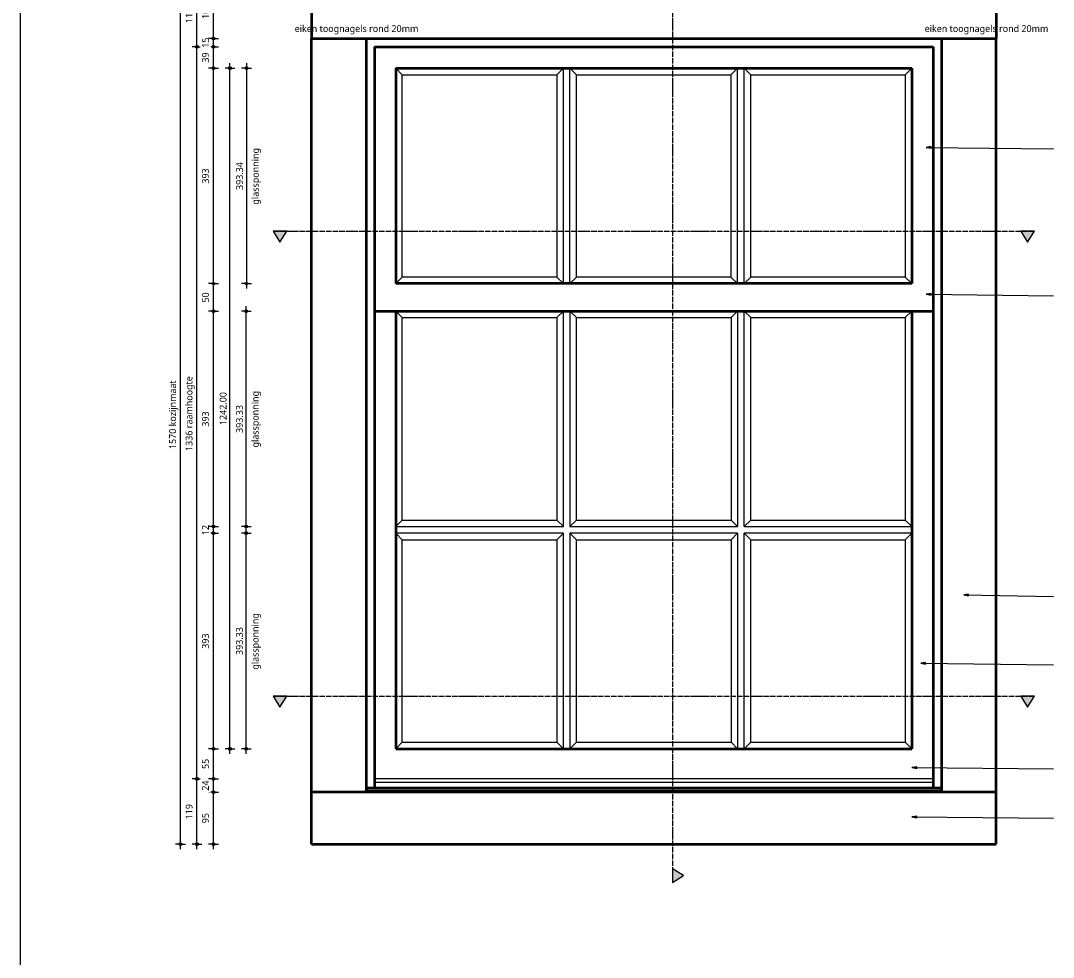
# Model space of a CAD drawing. Header units: millimetres. Extents: x 2125 to 5374, y 989 to 5495.
# Drawn here: x 2125 to 4010, y 2867 to 4576 of the extents above; entities that cross this region are included whole.
import ezdxf

# ---------------------------------------------------------------- set-up
doc = ezdxf.new("R2010")
doc.units = ezdxf.units.MM
doc.linetypes.add('MV_niveau', pattern=[12, 10, -1, 0, -1])
for name, color, linetype, lineweight in [('A-ANNO-DIMS', 211, 'Continuous', 13), ('A-ANNO-DIMS-5', 211, 'Continuous', 13), ('A-DETL', 90, 'Continuous', 13), ('A-DETL-GENF', 92, 'Continuous', 18), ('G-ANNO-TEXT', 231, 'Continuous', 13)]:
    doc.layers.add(name, color=color, linetype=linetype, lineweight=lineweight)
doc.styles.add('Segoe UI_2', font='segoeui.ttf', dxfattribs={"height": 12.5})
doc.dimstyles.new('2_5_mm', dxfattribs={"dimscale": 304.8, "dimtxt": 13.092049, "dimasz": 0.016404, "dimexe": 0.029528, "dimexo": 0.0625, "dimgap": 0.014764, "dimtad": 1, "dimdec": 0, "dimzin": 0, "dimdsep": 46, "dimtxsty": 'Segoe UI_2', "dimblk1": 'DOTBLANK', "dimblk2": 'DOTBLANK', "dimsah": 1, "dimcen": 0.09, "dimdle": 0.029528, "dimazin": 0, "dimtfac": 1, "dimtdec": 4, "dimtix": 1, "dimtmove": 0, "dimatfit": 3, "dimfxl": 0.029528, "dimfxlon": 1, "dimtvp": 1, "dimtfill": 1, "dimtolj": 1, "dimtzin": 0, "dimarcsym": 2})
doc.dimstyles.new('2_5_mm_2_getallen', dxfattribs={"dimscale": 304.8, "dimtxt": 13.092049, "dimasz": 0.016404, "dimexe": 0.029528, "dimexo": 0.0625, "dimgap": 0.008202, "dimtad": 1, "dimrnd": 0.01, "dimzin": 0, "dimdsep": 46, "dimtxsty": 'Segoe UI_2', "dimblk1": 'DOTBLANK', "dimblk2": 'DOTBLANK', "dimsah": 1, "dimcen": 0.09, "dimdle": 0.029528, "dimazin": 0, "dimtfac": 1, "dimtdec": 4, "dimtix": 1, "dimtmove": 0, "dimatfit": 3, "dimfxl": 0.029528, "dimfxlon": 1, "dimtvp": 1, "dimtfill": 1, "dimtolj": 1, "dimtzin": 0, "dimarcsym": 2})

# ---------------------------------------------------------------- blocks, each defined once
blk = doc.blocks.new('DIMBLOCK5-Details Restauratie 1-5')
at = {"layer": 'A-ANNO-DIMS-5'}
for p, q in [((2416.9, 4643.8), (2407.9, 4643.8)), ((2416.9, 3064.8), (2416.9, 4652.8)), ((2416.9, 4643.8), (2425.9, 4643.8)), ((2416.9, 3073.8), (2407.9, 3073.8)), ((2416.9, 3073.8), (2425.9, 3073.8))]:
    blk.add_line(p, q, dxfattribs=at)
for centre in [(2416.9, 4643.8), (2416.9, 3073.8)]:
    blk.add_circle(centre, 2.5, dxfattribs=at)
at = {"layer": 'A-ANNO-DIMS-5', "color": 0, "insert": (2396.1, 3794.6), "char_height": 12.5, "width": 154.248, "attachment_point": 1, "rotation": 90, "line_spacing_factor": 1.142579, "style": 'Segoe UI_2', "bg_fill": 3, "box_fill_scale": 1.25, "bg_fill_color": 9, "bg_fill_true_color": 13158600, "bg_fill_transparency": 0}
blk.add_mtext('1570 kozijnmaat', dxfattribs=at)
blk = doc.blocks.new('_DotBlank')
at = {"color": 0, "linetype": 'ByBlock', "lineweight": -2}
blk.add_line((-0.5, 0), (-1, 0), dxfattribs=at)
blk.add_circle((0, 0), 0.5, dxfattribs=at)
blk = doc.blocks.new('DIMBLOCK6-Details Restauratie 1-5')
at = {"layer": 'A-ANNO-DIMS-5'}
for p, q in [((2536.9, 3641.2), (2527.9, 3641.2)), ((2536.9, 3238.8), (2536.9, 3650.2)), ((2536.9, 3641.2), (2545.9, 3641.2)), ((2536.9, 3247.8), (2527.9, 3247.8)), ((2536.9, 3247.8), (2545.9, 3247.8))]:
    blk.add_line(p, q, dxfattribs=at)
for centre in [(2536.9, 3641.2), (2536.9, 3247.8)]:
    blk.add_circle(centre, 2.5, dxfattribs=at)
at = {"layer": 'A-ANNO-DIMS-5', "color": 0, "char_height": 12.5, "attachment_point": 1, "rotation": 90, "line_spacing_factor": 1.142579, "style": 'Segoe UI_2', "bg_fill": 3, "box_fill_scale": 1.25, "bg_fill_color": 9, "bg_fill_true_color": 13158600, "bg_fill_transparency": 0}
for s, insert, width in [('glassponning', (2546.9, 3392.1), 125.684), ('393.33', (2518.1, 3418.8), 61.699)]:
    blk.add_mtext(s, dxfattribs=dict(at, insert=insert, width=width))
blk = doc.blocks.new('DIMBLOCK7-Details Restauratie 1-5')
at = {"layer": 'A-ANNO-DIMS-5'}
for p, q in [((2536.9, 3644.2), (2536.9, 4055.5)), ((2536.9, 4046.5), (2527.9, 4046.5)), ((2536.9, 4046.5), (2545.9, 4046.5)), ((2536.9, 3653.2), (2527.9, 3653.2)), ((2536.9, 3653.2), (2545.9, 3653.2))]:
    blk.add_line(p, q, dxfattribs=at)
for centre in [(2536.9, 4046.5), (2536.9, 3653.2)]:
    blk.add_circle(centre, 2.5, dxfattribs=at)
at = {"layer": 'A-ANNO-DIMS-5', "color": 0, "char_height": 12.5, "attachment_point": 1, "rotation": 90, "line_spacing_factor": 1.142579, "style": 'Segoe UI_2', "bg_fill": 3, "box_fill_scale": 1.25, "bg_fill_color": 9, "bg_fill_true_color": 13158600, "bg_fill_transparency": 0}
for s, insert, width in [('glassponning', (2546.9, 3797.5), 125.684), ('393.33', (2518.1, 3824.1), 61.699)]:
    blk.add_mtext(s, dxfattribs=dict(at, insert=insert, width=width))
blk = doc.blocks.new('DIMBLOCK24-Details Restauratie 1-5')
at = {"layer": 'A-ANNO-DIMS-5'}
for p, q in [((2446.9, 3192.8), (2437.9, 3192.8)), ((2446.9, 3064.8), (2446.9, 3192.8)), ((2446.9, 3192.8), (2455.9, 3192.8)), ((2446.9, 3073.8), (2437.9, 3073.8)), ((2446.9, 3073.8), (2455.9, 3073.8))]:
    blk.add_line(p, q, dxfattribs=at)
for centre in [(2446.9, 3192.8), (2446.9, 3073.8)]:
    blk.add_circle(centre, 2.5, dxfattribs=at)
at = {"layer": 'A-ANNO-DIMS-5', "color": 0, "insert": (2426.1, 3119), "char_height": 12.5, "width": 34.277, "attachment_point": 1, "rotation": 90, "line_spacing_factor": 1.142579, "style": 'Segoe UI_2', "bg_fill": 3, "box_fill_scale": 1.25, "bg_fill_color": 9, "bg_fill_true_color": 13158600, "bg_fill_transparency": 0}
blk.add_mtext('119', dxfattribs=at)
blk = doc.blocks.new('DIMBLOCK25-Details Restauratie 1-5')
at = {"layer": 'A-ANNO-DIMS-5'}
for p, q in [((2446.9, 4528.8), (2437.9, 4528.8)), ((2446.9, 3192.8), (2446.9, 4528.8)), ((2446.9, 4528.8), (2455.9, 4528.8)), ((2446.9, 3192.8), (2437.9, 3192.8)), ((2446.9, 3192.8), (2455.9, 3192.8))]:
    blk.add_line(p, q, dxfattribs=at)
for centre in [(2446.9, 4528.8), (2446.9, 3192.8)]:
    blk.add_circle(centre, 2.5, dxfattribs=at)
at = {"layer": 'A-ANNO-DIMS-5', "color": 0, "insert": (2426.1, 3791.1), "char_height": 12.5, "width": 167.388, "attachment_point": 1, "rotation": 90, "line_spacing_factor": 1.142579, "style": 'Segoe UI_2', "bg_fill": 3, "box_fill_scale": 1.25, "bg_fill_color": 9, "bg_fill_true_color": 13158600, "bg_fill_transparency": 0}
blk.add_mtext('1336 raamhoogte', dxfattribs=at)
blk = doc.blocks.new('DIMBLOCK26-Details Restauratie 1-5')
at = {"layer": 'A-ANNO-DIMS-5'}
for p, q in [((2446.9, 4643.8), (2437.9, 4643.8)), ((2446.9, 4528.8), (2446.9, 4652.8)), ((2446.9, 4643.8), (2455.9, 4643.8)), ((2446.9, 4528.8), (2437.9, 4528.8)), ((2446.9, 4528.8), (2455.9, 4528.8))]:
    blk.add_line(p, q, dxfattribs=at)
for centre in [(2446.9, 4643.8), (2446.9, 4528.8)]:
    blk.add_circle(centre, 2.5, dxfattribs=at)
at = {"layer": 'A-ANNO-DIMS-5', "color": 0, "insert": (2426.1, 4572), "char_height": 12.5, "width": 34.277, "attachment_point": 1, "rotation": 90, "line_spacing_factor": 1.142579, "style": 'Segoe UI_2', "bg_fill": 3, "box_fill_scale": 1.25, "bg_fill_color": 9, "bg_fill_true_color": 13158600, "bg_fill_transparency": 0}
blk.add_mtext('115', dxfattribs=at)
blk = doc.blocks.new('DIMBLOCK27-Details Restauratie 1-5')
at = {"layer": 'A-ANNO-DIMS-5'}
for p, q in [((2476.9, 3168.8), (2467.9, 3168.8)), ((2476.9, 3064.8), (2476.9, 3168.8)), ((2476.9, 3168.8), (2485.9, 3168.8)), ((2476.9, 3073.8), (2467.9, 3073.8)), ((2476.9, 3073.8), (2485.9, 3073.8))]:
    blk.add_line(p, q, dxfattribs=at)
for centre in [(2476.9, 3168.8), (2476.9, 3073.8)]:
    blk.add_circle(centre, 2.5, dxfattribs=at)
at = {"layer": 'A-ANNO-DIMS-5', "color": 0, "insert": (2456.1, 3111.8), "char_height": 12.5, "width": 22.852, "attachment_point": 1, "rotation": 90, "line_spacing_factor": 1.142579, "style": 'Segoe UI_2', "bg_fill": 3, "box_fill_scale": 1.25, "bg_fill_color": 9, "bg_fill_true_color": 13158600, "bg_fill_transparency": 0}
blk.add_mtext('95', dxfattribs=at)
blk = doc.blocks.new('DIMBLOCK28-Details Restauratie 1-5')
at = {"layer": 'A-ANNO-DIMS-5'}
for p, q in [((2476.9, 3192.8), (2467.9, 3192.8)), ((2476.9, 3168.8), (2476.9, 3192.8)), ((2476.9, 3192.8), (2485.9, 3192.8)), ((2476.9, 3168.8), (2467.9, 3168.8)), ((2476.9, 3168.8), (2485.9, 3168.8))]:
    blk.add_line(p, q, dxfattribs=at)
for centre in [(2476.9, 3192.8), (2476.9, 3168.8)]:
    blk.add_circle(centre, 2.5, dxfattribs=at)
at = {"layer": 'A-ANNO-DIMS-5', "color": 0, "insert": (2456.1, 3171.3), "char_height": 12.5, "width": 22.852, "attachment_point": 1, "rotation": 90, "line_spacing_factor": 1.142579, "style": 'Segoe UI_2', "bg_fill": 3, "box_fill_scale": 1.25, "bg_fill_color": 9, "bg_fill_true_color": 13158600, "bg_fill_transparency": 0}
blk.add_mtext('24', dxfattribs=at)
blk = doc.blocks.new('DIMBLOCK29-Details Restauratie 1-5')
at = {"layer": 'A-ANNO-DIMS-5'}
for p, q in [((2476.9, 3247.8), (2467.9, 3247.8)), ((2476.9, 3192.8), (2476.9, 3247.8)), ((2476.9, 3247.8), (2485.9, 3247.8)), ((2476.9, 3192.8), (2467.9, 3192.8)), ((2476.9, 3192.8), (2485.9, 3192.8))]:
    blk.add_line(p, q, dxfattribs=at)
for centre in [(2476.9, 3247.8), (2476.9, 3192.8)]:
    blk.add_circle(centre, 2.5, dxfattribs=at)
at = {"layer": 'A-ANNO-DIMS-5', "color": 0, "insert": (2456.1, 3210.8), "char_height": 12.5, "width": 22.852, "attachment_point": 1, "rotation": 90, "line_spacing_factor": 1.142579, "style": 'Segoe UI_2', "bg_fill": 3, "box_fill_scale": 1.25, "bg_fill_color": 9, "bg_fill_true_color": 13158600, "bg_fill_transparency": 0}
blk.add_mtext('55', dxfattribs=at)
blk = doc.blocks.new('DIMBLOCK30-Details Restauratie 1-5')
at = {"layer": 'A-ANNO-DIMS-5'}
for p, q in [((2476.9, 3641.2), (2467.9, 3641.2)), ((2476.9, 3247.8), (2476.9, 3641.2)), ((2476.9, 3641.2), (2485.9, 3641.2)), ((2476.9, 3247.8), (2467.9, 3247.8)), ((2476.9, 3247.8), (2485.9, 3247.8))]:
    blk.add_line(p, q, dxfattribs=at)
for centre in [(2476.9, 3641.2), (2476.9, 3247.8)]:
    blk.add_circle(centre, 2.5, dxfattribs=at)
at = {"layer": 'A-ANNO-DIMS-5', "color": 0, "insert": (2456.1, 3430.2), "char_height": 12.5, "width": 34.277, "attachment_point": 1, "rotation": 90, "line_spacing_factor": 1.142579, "style": 'Segoe UI_2', "bg_fill": 3, "box_fill_scale": 1.25, "bg_fill_color": 9, "bg_fill_true_color": 13158600, "bg_fill_transparency": 0}
blk.add_mtext('393', dxfattribs=at)
blk = doc.blocks.new('DIMBLOCK31-Details Restauratie 1-5')
at = {"layer": 'A-ANNO-DIMS-5'}
for p, q in [((2476.9, 3653.2), (2467.9, 3653.2)), ((2476.9, 3641.2), (2467.9, 3641.2)), ((2476.9, 3641.2), (2476.9, 3653.2)), ((2476.9, 3653.2), (2485.9, 3653.2)), ((2476.9, 3641.2), (2485.9, 3641.2))]:
    blk.add_line(p, q, dxfattribs=at)
for centre in [(2476.9, 3653.2), (2476.9, 3641.2)]:
    blk.add_circle(centre, 2.5, dxfattribs=at)
at = {"layer": 'A-ANNO-DIMS-5', "color": 0, "insert": (2456.1, 3637.6), "char_height": 12.5, "width": 22.852, "attachment_point": 1, "rotation": 90, "line_spacing_factor": 1.142579, "style": 'Segoe UI_2', "bg_fill": 3, "box_fill_scale": 1.25, "bg_fill_color": 9, "bg_fill_true_color": 13158600, "bg_fill_transparency": 0}
blk.add_mtext('12', dxfattribs=at)
blk = doc.blocks.new('DIMBLOCK32-Details Restauratie 1-5')
at = {"layer": 'A-ANNO-DIMS-5'}
for p, q in [((2476.9, 4046.5), (2467.9, 4046.5)), ((2476.9, 3653.2), (2476.9, 4046.5)), ((2476.9, 4046.5), (2485.9, 4046.5)), ((2476.9, 3653.2), (2467.9, 3653.2)), ((2476.9, 3653.2), (2485.9, 3653.2))]:
    blk.add_line(p, q, dxfattribs=at)
for centre in [(2476.9, 4046.5), (2476.9, 3653.2)]:
    blk.add_circle(centre, 2.5, dxfattribs=at)
at = {"layer": 'A-ANNO-DIMS-5', "color": 0, "insert": (2456.1, 3835.5), "char_height": 12.5, "width": 34.277, "attachment_point": 1, "rotation": 90, "line_spacing_factor": 1.142579, "style": 'Segoe UI_2', "bg_fill": 3, "box_fill_scale": 1.25, "bg_fill_color": 9, "bg_fill_true_color": 13158600, "bg_fill_transparency": 0}
blk.add_mtext('393', dxfattribs=at)
blk = doc.blocks.new('DIMBLOCK33-Details Restauratie 1-5')
at = {"layer": 'A-ANNO-DIMS-5'}
for p, q in [((2476.9, 4096.5), (2467.9, 4096.5)), ((2476.9, 4046.5), (2476.9, 4096.5)), ((2476.9, 4096.5), (2485.9, 4096.5)), ((2476.9, 4046.5), (2467.9, 4046.5)), ((2476.9, 4046.5), (2485.9, 4046.5))]:
    blk.add_line(p, q, dxfattribs=at)
for centre in [(2476.9, 4096.5), (2476.9, 4046.5)]:
    blk.add_circle(centre, 2.5, dxfattribs=at)
at = {"layer": 'A-ANNO-DIMS-5', "color": 0, "insert": (2456.1, 4062), "char_height": 12.5, "width": 22.852, "attachment_point": 1, "rotation": 90, "line_spacing_factor": 1.142579, "style": 'Segoe UI_2', "bg_fill": 3, "box_fill_scale": 1.25, "bg_fill_color": 9, "bg_fill_true_color": 13158600, "bg_fill_transparency": 0}
blk.add_mtext('50', dxfattribs=at)
blk = doc.blocks.new('DIMBLOCK34-Details Restauratie 1-5')
at = {"layer": 'A-ANNO-DIMS-5'}
for p, q in [((2476.9, 4489.8), (2467.9, 4489.8)), ((2476.9, 4096.5), (2476.9, 4489.8)), ((2476.9, 4489.8), (2485.9, 4489.8)), ((2476.9, 4096.5), (2467.9, 4096.5)), ((2476.9, 4096.5), (2485.9, 4096.5))]:
    blk.add_line(p, q, dxfattribs=at)
for centre in [(2476.9, 4489.8), (2476.9, 4096.5)]:
    blk.add_circle(centre, 2.5, dxfattribs=at)
at = {"layer": 'A-ANNO-DIMS-5', "color": 0, "insert": (2456.1, 4278.9), "char_height": 12.5, "width": 34.277, "attachment_point": 1, "rotation": 90, "line_spacing_factor": 1.142579, "style": 'Segoe UI_2', "bg_fill": 3, "box_fill_scale": 1.25, "bg_fill_color": 9, "bg_fill_true_color": 13158600, "bg_fill_transparency": 0}
blk.add_mtext('393', dxfattribs=at)
blk = doc.blocks.new('DIMBLOCK35-Details Restauratie 1-5')
at = {"layer": 'A-ANNO-DIMS-5'}
for p, q in [((2476.9, 4528.8), (2467.9, 4528.8)), ((2476.9, 4489.8), (2476.9, 4528.8)), ((2476.9, 4528.8), (2485.9, 4528.8)), ((2476.9, 4489.8), (2467.9, 4489.8)), ((2476.9, 4489.8), (2485.9, 4489.8))]:
    blk.add_line(p, q, dxfattribs=at)
for centre in [(2476.9, 4528.8), (2476.9, 4489.8)]:
    blk.add_circle(centre, 2.5, dxfattribs=at)
at = {"layer": 'A-ANNO-DIMS-5', "color": 0, "insert": (2456.1, 4499.8), "char_height": 12.5, "width": 22.852, "attachment_point": 1, "rotation": 90, "line_spacing_factor": 1.142579, "style": 'Segoe UI_2', "bg_fill": 3, "box_fill_scale": 1.25, "bg_fill_color": 9, "bg_fill_true_color": 13158600, "bg_fill_transparency": 0}
blk.add_mtext('39', dxfattribs=at)
blk = doc.blocks.new('DIMBLOCK36-Details Restauratie 1-5')
at = {"layer": 'A-ANNO-DIMS-5'}
for p, q in [((2476.9, 4543.8), (2467.9, 4543.8)), ((2476.9, 4528.8), (2476.9, 4543.8)), ((2476.9, 4543.8), (2485.9, 4543.8)), ((2476.9, 4528.8), (2467.9, 4528.8)), ((2476.9, 4528.8), (2485.9, 4528.8))]:
    blk.add_line(p, q, dxfattribs=at)
for centre in [(2476.9, 4543.8), (2476.9, 4528.8)]:
    blk.add_circle(centre, 2.5, dxfattribs=at)
at = {"layer": 'A-ANNO-DIMS-5', "color": 0, "insert": (2456.1, 4526.8), "char_height": 12.5, "width": 22.852, "attachment_point": 1, "rotation": 90, "line_spacing_factor": 1.142579, "style": 'Segoe UI_2', "bg_fill": 3, "box_fill_scale": 1.25, "bg_fill_color": 9, "bg_fill_true_color": 13158600, "bg_fill_transparency": 0}
blk.add_mtext('15', dxfattribs=at)
blk = doc.blocks.new('DIMBLOCK37-Details Restauratie 1-5')
at = {"layer": 'A-ANNO-DIMS-5'}
for p, q in [((2476.9, 4643.8), (2467.9, 4643.8)), ((2476.9, 4543.8), (2476.9, 4652.8)), ((2476.9, 4643.8), (2485.9, 4643.8)), ((2476.9, 4543.8), (2467.9, 4543.8)), ((2476.9, 4543.8), (2485.9, 4543.8))]:
    blk.add_line(p, q, dxfattribs=at)
for centre in [(2476.9, 4643.8), (2476.9, 4543.8)]:
    blk.add_circle(centre, 2.5, dxfattribs=at)
at = {"layer": 'A-ANNO-DIMS-5', "color": 0, "insert": (2456.1, 4579.5), "char_height": 12.5, "width": 34.277, "attachment_point": 1, "rotation": 90, "line_spacing_factor": 1.142579, "style": 'Segoe UI_2', "bg_fill": 3, "box_fill_scale": 1.25, "bg_fill_color": 9, "bg_fill_true_color": 13158600, "bg_fill_transparency": 0}
blk.add_mtext('100', dxfattribs=at)
blk = doc.blocks.new('DIMBLOCK38-Details Restauratie 1-5')
at = {"layer": 'A-ANNO-DIMS-5'}
for p, q in [((2537.1, 4489.8), (2528.1, 4489.8)), ((2537.1, 4498.8), (2537.1, 4087.5)), ((2537.1, 4489.8), (2546.1, 4489.8)), ((2537.1, 4096.5), (2528.1, 4096.5)), ((2537.1, 4096.5), (2546.1, 4096.5))]:
    blk.add_line(p, q, dxfattribs=at)
for centre in [(2537.1, 4489.8), (2537.1, 4096.5)]:
    blk.add_circle(centre, 2.5, dxfattribs=at)
at = {"layer": 'A-ANNO-DIMS-5', "color": 0, "char_height": 12.5, "attachment_point": 1, "rotation": 90, "line_spacing_factor": 1.142579, "style": 'Segoe UI_2', "bg_fill": 3, "box_fill_scale": 1.25, "bg_fill_color": 9, "bg_fill_true_color": 13158600, "bg_fill_transparency": 0}
for s, insert, width in [('glassponning', (2547.1, 4240.8), 125.684), ('393.34', (2518.3, 4267.4), 61.699)]:
    blk.add_mtext(s, dxfattribs=dict(at, insert=insert, width=width))
blk = doc.blocks.new('DIMBLOCK39-Details Restauratie 1-5')
at = {"layer": 'A-ANNO-DIMS-5'}
for p, q in [((2507.1, 4489.8), (2498.1, 4489.8)), ((2507.1, 3238.8), (2507.1, 4498.8)), ((2507.1, 4489.8), (2516.1, 4489.8)), ((2507.1, 3247.8), (2498.1, 3247.8)), ((2507.1, 3247.8), (2516.1, 3247.8))]:
    blk.add_line(p, q, dxfattribs=at)
for centre in [(2507.1, 4489.8), (2507.1, 3247.8)]:
    blk.add_circle(centre, 2.5, dxfattribs=at)
at = {"layer": 'A-ANNO-DIMS-5', "color": 0, "insert": (2488.3, 3838.4), "char_height": 12.5, "width": 73.125, "attachment_point": 1, "rotation": 90, "line_spacing_factor": 1.142579, "style": 'Segoe UI_2', "bg_fill": 3, "box_fill_scale": 1.25, "bg_fill_color": 9, "bg_fill_true_color": 13158600, "bg_fill_transparency": 0}
blk.add_mtext('1242.00', dxfattribs=at)

msp = doc.modelspace()

# ---------------------------------------------------------------- hatches: boundary and pattern name
at = {"layer": 'A-DETL-GENF'}
for points in [[(2598.207, 4172.238), (2610.707, 4192.238), (2585.707, 4192.238)], [(3963.207, 4172.238), (3975.707, 4192.238), (3950.707, 4192.238)], [(2598.207, 3323.578), (2610.707, 3343.578), (2585.707, 3343.578)], [(3963.207, 3323.578), (3975.707, 3343.578), (3950.707, 3343.578)], [(3314.788, 3003.828), (3334.788, 3016.328), (3314.788, 3028.828)]]:
    msp.add_hatch(color=1, dxfattribs=at).paths.add_polyline_path(points)
at = {"layer": 'G-ANNO-TEXT'}
for points in [[(3778.011, 4345.121), (3786.992, 4343.432), (3787.028, 4346.605)], [(3778.011, 4077.09), (3786.992, 4075.4), (3787.028, 4078.574)], [(3846.53, 3528.541), (3855.503, 3526.809), (3855.554, 3529.982)], [(3768.002, 3403.791), (3776.984, 3402.105), (3777.019, 3405.279)], [(3751.977, 3213.541), (3760.961, 3211.862), (3760.993, 3215.036)], [(3751.977, 3123.541), (3760.961, 3121.862), (3760.993, 3125.036)]]:
    msp.add_hatch(color=7, dxfattribs=at).paths.add_polyline_path(points)

# ---------------------------------------------------------------- linework, layer by layer
at = {"layer": 'A-DETL', "lineweight": 18}
for p, q in [((2125, 989.168), (2125, 5494.535)), ((3115.707, 4096.488), (3115.707, 4489.828)), ((3127.707, 4096.488), (3127.707, 4489.828)), ((3433.707, 4096.488), (3433.707, 4489.878)), ((3445.707, 4096.488), (3445.707, 4489.828)), ((2585.707, 4192.238), (2598.207, 4172.238)), ((2610.707, 4192.238), (2585.707, 4192.238)), ((2598.207, 4172.238), (2610.707, 4192.238)), ((3950.707, 4192.238), (3963.207, 4172.238)), ((3975.707, 4192.238), (3950.707, 4192.238)), ((3963.207, 4172.238), (3975.707, 4192.238)), ((3115.707, 3653.158), (3115.707, 4046.488)), ((3127.707, 4046.488), (3127.707, 3653.158)), ((3433.707, 4046.488), (3433.707, 3653.158)), ((3445.707, 3653.158), (3445.707, 4046.488)), ((2809.707, 3653.158), (3115.707, 3653.158)), ((3115.707, 3641.158), (2809.707, 3641.158)), ((3115.707, 3247.828), (3115.707, 3641.158)), ((3127.707, 3653.158), (3433.707, 3653.158)), ((3127.707, 3641.158), (3127.707, 3247.828)), ((3433.707, 3641.158), (3127.707, 3641.158)), ((3433.707, 3641.158), (3433.707, 3247.828)), ((3445.707, 3653.158), (3751.707, 3653.158)), ((3751.707, 3641.158), (3445.707, 3641.158)), ((3445.707, 3247.828), (3445.707, 3641.158)), ((2585.707, 3343.578), (2598.207, 3323.578)), ((2610.707, 3343.578), (2585.707, 3343.578)), ((2598.207, 3323.578), (2610.707, 3343.578)), ((3950.707, 3343.578), (3963.207, 3323.578)), ((3975.707, 3343.578), (3950.707, 3343.578)), ((3963.207, 3323.578), (3975.707, 3343.578)), ((3790.707, 3192.828), (2770.707, 3192.828)), ((3790.707, 3185.955), (2770.707, 3185.955)), ((3334.788, 3016.328), (3314.788, 3028.828)), ((3314.788, 3028.828), (3314.788, 3003.828)), ((3314.788, 3003.828), (3334.788, 3016.328))]:
    msp.add_line(p, q, dxfattribs=at)
at = {"layer": 'A-DETL', "linetype": 'MV_niveau', "lineweight": 18}
for p, q in [((3314.788, 4713.828), (3314.788, 3003.828)), ((2585.707, 4192.238), (3975.707, 4192.238)), ((2585.707, 3343.578), (3975.707, 3343.578))]:
    msp.add_line(p, q, dxfattribs=at)
at = {"layer": 'A-DETL', "lineweight": 35}
for p, q in [((2655.707, 4643.828), (2655.707, 4543.828)), ((3905.707, 4643.828), (3905.707, 4543.828)), ((2655.707, 4543.828), (3905.707, 4543.828)), ((2655.707, 3073.828), (2655.707, 4543.828)), ((2755.707, 4543.828), (2755.707, 3168.828)), ((3805.707, 4543.828), (3805.707, 3168.828)), ((3905.707, 3073.828), (3905.707, 4543.828)), ((2770.707, 4528.828), (3790.707, 4528.828)), ((2770.707, 4528.828), (2770.707, 3175.955)), ((3790.707, 4528.828), (3790.707, 3175.955)), ((2809.707, 4489.828), (2809.707, 4096.488)), ((2809.707, 4489.828), (3751.707, 4489.828)), ((3751.707, 4489.828), (3751.707, 4096.488)), ((3751.707, 4096.488), (2809.707, 4096.488)), ((2770.707, 4046.488), (3790.707, 4046.488)), ((2809.707, 4046.488), (2809.707, 3247.828)), ((3751.707, 4046.488), (3751.707, 3247.828)), ((2809.707, 3247.828), (3751.707, 3247.828)), ((3905.707, 3168.828), (2655.707, 3168.828)), ((3805.707, 3175.955), (2755.707, 3175.955)), ((2655.707, 3073.828), (3905.707, 3073.828))]:
    msp.add_line(p, q, dxfattribs=at)
at = {"layer": 'A-DETL'}
for p, q in [((2809.707, 4489.828), (2821.707, 4477.828)), ((3115.707, 4489.828), (3103.707, 4477.828)), ((3127.707, 4489.828), (3139.707, 4477.828)), ((3433.707, 4489.878), (3421.657, 4477.828)), ((3445.707, 4489.828), (3457.707, 4477.828)), ((3751.707, 4489.968), (3739.567, 4477.828)), ((2821.707, 4108.488), (2821.707, 4477.828)), ((2821.707, 4477.828), (3103.707, 4477.828)), ((3103.707, 4477.828), (3103.707, 4108.488)), ((3139.707, 4108.488), (3139.707, 4477.828)), ((3139.707, 4477.828), (3421.657, 4477.828)), ((3421.657, 4477.828), (3421.657, 4108.488)), ((3457.707, 4108.488), (3457.707, 4477.828)), ((3457.707, 4477.828), (3739.567, 4477.828)), ((3739.567, 4477.828), (3739.567, 4108.488)), ((2809.707, 4096.488), (2821.707, 4108.488)), ((3103.707, 4108.488), (2821.707, 4108.488)), ((3103.707, 4108.488), (3115.707, 4096.488)), ((3127.707, 4096.488), (3139.707, 4108.488)), ((3421.657, 4108.488), (3139.707, 4108.488)), ((3421.657, 4108.488), (3433.657, 4096.488)), ((3445.707, 4096.488), (3457.707, 4108.488)), ((3739.567, 4108.488), (3457.707, 4108.488)), ((3739.567, 4108.488), (3751.567, 4096.488)), ((2821.707, 4034.488), (2809.707, 4046.488)), ((2821.707, 3665.158), (2821.707, 4034.488)), ((2821.707, 4034.488), (3103.707, 4034.488)), ((3103.707, 4034.488), (3115.707, 4046.488)), ((3103.707, 4034.488), (3103.707, 3665.158)), ((3139.707, 4034.488), (3127.707, 4046.488)), ((3139.707, 3665.158), (3139.707, 4034.488)), ((3139.707, 4034.488), (3421.707, 4034.488)), ((3421.707, 4034.488), (3433.707, 4046.488)), ((3421.707, 4034.488), (3421.707, 3665.158)), ((3457.707, 4034.488), (3445.707, 4046.488)), ((3457.707, 3665.158), (3457.707, 4034.488)), ((3457.707, 4034.488), (3739.707, 4034.488)), ((3739.707, 4034.488), (3751.707, 4046.488)), ((3739.707, 4034.488), (3739.707, 3665.158)), ((2809.707, 3653.158), (2821.707, 3665.158)), ((2821.707, 3665.158), (3103.707, 3665.158)), ((3103.707, 3665.158), (3115.707, 3653.158)), ((3127.707, 3653.158), (3139.707, 3665.158)), ((3139.707, 3665.158), (3421.707, 3665.158)), ((3421.707, 3665.158), (3433.707, 3653.158)), ((3445.707, 3653.158), (3457.707, 3665.158)), ((3457.707, 3665.158), (3739.707, 3665.158)), ((3739.707, 3665.158), (3751.707, 3653.158)), ((2821.707, 3629.158), (2809.707, 3641.158)), ((3103.707, 3629.158), (3115.707, 3641.158)), ((3139.707, 3629.158), (3127.707, 3641.158)), ((3421.707, 3629.158), (3433.707, 3641.158)), ((3457.707, 3629.158), (3445.707, 3641.158)), ((3739.707, 3629.158), (3751.707, 3641.158)), ((2821.707, 3259.828), (2821.707, 3629.158)), ((2821.707, 3629.158), (3103.707, 3629.158)), ((3103.707, 3629.158), (3103.707, 3259.828)), ((3139.707, 3259.828), (3139.707, 3629.158)), ((3139.707, 3629.158), (3421.707, 3629.158)), ((3421.707, 3629.158), (3421.707, 3259.828)), ((3457.707, 3259.828), (3457.707, 3629.158)), ((3457.707, 3629.158), (3739.707, 3629.158)), ((3739.707, 3629.158), (3739.707, 3259.828)), ((2809.707, 3247.828), (2821.707, 3259.828)), ((2821.707, 3259.828), (3103.707, 3259.828)), ((3103.707, 3259.828), (3115.707, 3247.828)), ((3127.707, 3247.828), (3139.707, 3259.828)), ((3139.707, 3259.828), (3421.707, 3259.828)), ((3421.707, 3259.828), (3433.707, 3247.828)), ((3445.707, 3247.828), (3457.707, 3259.828)), ((3457.707, 3259.828), (3739.707, 3259.828)), ((3739.707, 3259.828), (3751.707, 3247.828)), ((2755.707, 3172.391), (3805.707, 3172.391))]:
    msp.add_line(p, q, dxfattribs=at)
at = {"layer": 'G-ANNO-TEXT', "color": 250}
for p, q in [((3787.028, 4346.605), (3778.011, 4345.121)), ((3778.011, 4345.121), (3786.992, 4343.432)), ((3778.011, 4345.121), (4010.135, 4342.475)), ((3786.992, 4343.432), (3787.028, 4346.605)), ((3787.028, 4078.574), (3778.011, 4077.09)), ((3778.011, 4077.09), (3786.992, 4075.4)), ((3778.011, 4077.09), (4010.135, 4074.444)), ((3786.992, 4075.4), (3787.028, 4078.574)), ((3855.554, 3529.982), (3846.53, 3528.541)), ((3846.53, 3528.541), (3855.503, 3526.809)), ((3846.53, 3528.541), (4010.135, 3525.895)), ((3855.503, 3526.809), (3855.554, 3529.982)), ((3777.019, 3405.279), (3768.002, 3403.791)), ((3768.002, 3403.791), (3776.984, 3402.105)), ((3768.002, 3403.791), (4010.135, 3401.145)), ((3776.984, 3402.105), (3777.019, 3405.279)), ((3760.993, 3215.036), (3751.977, 3213.541)), ((3751.977, 3213.541), (3760.961, 3211.862)), ((3751.977, 3213.541), (4010.135, 3210.895)), ((3760.961, 3211.862), (3760.993, 3215.036)), ((3760.993, 3125.036), (3751.977, 3123.541)), ((3751.977, 3123.541), (3760.961, 3121.862)), ((3751.977, 3123.541), (4010.135, 3120.895)), ((3760.961, 3121.862), (3760.993, 3125.036))]:
    msp.add_line(p, q, dxfattribs=at)

# ---------------------------------------------------------------- texts
at = {"layer": 'G-ANNO-TEXT', "color": 7, "char_height": 12.5, "width": 277.38387, "attachment_point": 1, "style": 'Segoe UI_2'}
for insert in [(2625.235, 4568.147), (3775.234, 4568.147)]:
    msp.add_mtext('eiken toognagels rond 20mm', dxfattribs=dict(at, insert=insert))

# ---------------------------------------------------------------- dimensions: what is measured, and where the dimension line sits
at = {"layer": 'A-ANNO-DIMS'}
dim = msp.add_linear_dim(base=(2416.932, 4643.828), p1=(2425.932, 3073.828), p2=(2425.932, 4643.828), angle=90, dimstyle='2_5_mm', override={"dimpost": '<>kozijnmaat', "dimfxl": 1570}, dxfattribs=at)
dim.commit()
dim.dimension.update_dxf_attribs({"geometry": 'DIMBLOCK5-Details Restauratie 1-5', "text_midpoint": (2403.724, 3858.828)})
for base, p1, p2, override, picture, middle in [((2537.092, 4096.488), (2546.092, 4489.828), (2546.092, 4096.488), {"dimpost": '<>', "dimfxl": 393.34}, 'DIMBLOCK38-Details Restauratie 1-5', (2537.092, 4293.158)), ((2536.932, 3641.158), (2545.932, 3247.828), (2545.932, 3641.158), {"dimpost": '<>', "dimfxl": 393.33}, 'DIMBLOCK6-Details Restauratie 1-5', (2536.932, 3444.493))]:
    dim = msp.add_linear_dim(base=base, p1=p1, p2=p2, angle=90, text='<>\\Xglassponning', dimstyle='2_5_mm_2_getallen', override=override, dxfattribs=at)
    dim.commit()
    dim.dimension.update_dxf_attribs({"geometry": picture, "text_midpoint": middle})

# ---------------------------------------------------------------- next in the draw order: dimensions: what is measured, and where the dimension line sits
dim = msp.add_linear_dim(base=(2536.932, 4046.488), p1=(2545.932, 3653.158), p2=(2545.932, 4046.488), angle=90, text='<>\\Xglassponning', dimstyle='2_5_mm_2_getallen', override={"dimpost": '<>', "dimfxl": 393.33}, dxfattribs=at)
dim.commit()
dim.dimension.update_dxf_attribs({"geometry": 'DIMBLOCK7-Details Restauratie 1-5', "text_midpoint": (2536.932, 3849.823)})
dim = msp.add_linear_dim(base=(2446.932, 3192.828), p1=(2455.932, 3073.828), p2=(2455.932, 3192.828), angle=90, dimstyle='2_5_mm', override={"dimpost": '<>', "dimfxl": 119}, dxfattribs=at)
dim.commit()
dim.dimension.update_dxf_attribs({"geometry": 'DIMBLOCK24-Details Restauratie 1-5', "text_midpoint": (2435.933, 3133.328)})

# ---------------------------------------------------------------- next in the draw order: dimensions: what is measured, and where the dimension line sits
for base, p1, p2, override, picture, middle in [((2446.932, 4528.828), (2455.932, 3192.828), (2455.932, 4528.828), {"dimpost": '<>raamhoogte', "dimfxl": 1336}, 'DIMBLOCK25-Details Restauratie 1-5', (2433.724, 3860.828)), ((2476.932, 3168.828), (2485.932, 3073.828), (2485.932, 3168.828), {"dimpost": '<>', "dimfxl": 95}, 'DIMBLOCK27-Details Restauratie 1-5', (2465.968, 3121.328))]:
    dim = msp.add_linear_dim(base=base, p1=p1, p2=p2, angle=90, dimstyle='2_5_mm', override=override, dxfattribs=at)
    dim.commit()
    dim.dimension.update_dxf_attribs({"geometry": picture, "text_midpoint": middle})

# ---------------------------------------------------------------- next in the draw order: dimensions: what is measured, and where the dimension line sits
for base, p1, p2, override, picture, middle in [((2446.932, 4643.828), (2455.932, 4528.828), (2455.932, 4643.828), {"dimpost": '<>', "dimfxl": 115}, 'DIMBLOCK26-Details Restauratie 1-5', (2435.933, 4586.328)), ((2476.932, 3192.828), (2485.932, 3168.828), (2485.932, 3192.828), {"dimpost": '<>', "dimfxl": 24}, 'DIMBLOCK28-Details Restauratie 1-5', (2466.077, 3180.828))]:
    dim = msp.add_linear_dim(base=base, p1=p1, p2=p2, angle=90, dimstyle='2_5_mm', override=override, dxfattribs=at)
    dim.commit()
    dim.dimension.update_dxf_attribs({"geometry": picture, "text_midpoint": middle})

# ---------------------------------------------------------------- next in the draw order: dimensions: what is measured, and where the dimension line sits
dim = msp.add_linear_dim(base=(2476.932, 3247.828), p1=(2485.932, 3192.828), p2=(2485.932, 3247.828), angle=90, dimstyle='2_5_mm', override={"dimpost": '<>', "dimfxl": 55}, dxfattribs=at)
dim.commit()
dim.dimension.update_dxf_attribs({"geometry": 'DIMBLOCK29-Details Restauratie 1-5', "text_midpoint": (2466.073, 3220.328)})

# ---------------------------------------------------------------- next in the draw order: dimensions: what is measured, and where the dimension line sits
dim = msp.add_linear_dim(base=(2476.932, 3641.158), p1=(2485.932, 3247.828), p2=(2485.932, 3641.158), angle=90, dimstyle='2_5_mm', override={"dimpost": '<>', "dimfxl": 393.33}, dxfattribs=at)
dim.commit()
dim.dimension.update_dxf_attribs({"geometry": 'DIMBLOCK30-Details Restauratie 1-5', "text_midpoint": (2465.968, 3444.493)})

# ---------------------------------------------------------------- next in the draw order: dimensions: what is measured, and where the dimension line sits
dim = msp.add_linear_dim(base=(2476.932, 3653.158), p1=(2485.932, 3641.158), p2=(2485.932, 3653.158), angle=90, dimstyle='2_5_mm', override={"dimpost": '<>', "dimfxl": 12}, dxfattribs=at)
dim.commit()
dim.dimension.update_dxf_attribs({"geometry": 'DIMBLOCK31-Details Restauratie 1-5', "text_midpoint": (2466.042, 3647.158)})

# ---------------------------------------------------------------- next in the draw order: dimensions: what is measured, and where the dimension line sits
dim = msp.add_linear_dim(base=(2476.932, 4046.488), p1=(2485.932, 3653.158), p2=(2485.932, 4046.488), angle=90, dimstyle='2_5_mm', override={"dimpost": '<>', "dimfxl": 393.33}, dxfattribs=at)
dim.commit()
dim.dimension.update_dxf_attribs({"geometry": 'DIMBLOCK32-Details Restauratie 1-5', "text_midpoint": (2465.968, 3849.823)})

# ---------------------------------------------------------------- next in the draw order: dimensions: what is measured, and where the dimension line sits
dim = msp.add_linear_dim(base=(2476.932, 4096.488), p1=(2485.932, 4046.488), p2=(2485.932, 4096.488), angle=90, dimstyle='2_5_mm', override={"dimpost": '<>', "dimfxl": 50}, dxfattribs=at)
dim.commit()
dim.dimension.update_dxf_attribs({"geometry": 'DIMBLOCK33-Details Restauratie 1-5', "text_midpoint": (2465.968, 4071.488)})

# ---------------------------------------------------------------- next in the draw order: dimensions: what is measured, and where the dimension line sits
dim = msp.add_linear_dim(base=(2476.932, 4489.828), p1=(2485.932, 4096.488), p2=(2485.932, 4489.828), angle=90, dimstyle='2_5_mm', override={"dimpost": '<>', "dimfxl": 393.34}, dxfattribs=at)
dim.commit()
dim.dimension.update_dxf_attribs({"geometry": 'DIMBLOCK34-Details Restauratie 1-5', "text_midpoint": (2465.968, 4293.158)})

# ---------------------------------------------------------------- next in the draw order: dimensions: what is measured, and where the dimension line sits
dim = msp.add_linear_dim(base=(2476.932, 4528.828), p1=(2485.932, 4489.828), p2=(2485.932, 4528.828), angle=90, dimstyle='2_5_mm', override={"dimpost": '<>', "dimfxl": 39}, dxfattribs=at)
dim.commit()
dim.dimension.update_dxf_attribs({"geometry": 'DIMBLOCK35-Details Restauratie 1-5', "text_midpoint": (2465.968, 4509.328)})

# ---------------------------------------------------------------- next in the draw order: dimensions: what is measured, and where the dimension line sits
for base, p1, p2, dimstyle, override, picture, middle in [((2476.932, 4543.828), (2485.932, 4528.828), (2485.932, 4543.828), '2_5_mm', {"dimpost": '<>', "dimfxl": 15}, 'DIMBLOCK36-Details Restauratie 1-5', (2465.933, 4536.328)), ((2507.092, 4489.828), (2516.092, 3247.828), (2516.092, 4489.828), '2_5_mm_2_getallen', {"dimpost": '<>', "dimfxl": 1242}, 'DIMBLOCK39-Details Restauratie 1-5', (2498.093, 3868.828))]:
    dim = msp.add_linear_dim(base=base, p1=p1, p2=p2, angle=90, dimstyle=dimstyle, override=override, dxfattribs=at)
    dim.commit()
    dim.dimension.update_dxf_attribs({"geometry": picture, "text_midpoint": middle})

# ---------------------------------------------------------------- next in the draw order: dimensions: what is measured, and where the dimension line sits
dim = msp.add_linear_dim(base=(2476.932, 4643.828), p1=(2485.932, 4543.828), p2=(2485.932, 4643.828), angle=90, dimstyle='2_5_mm', override={"dimpost": '<>', "dimfxl": 100}, dxfattribs=at)
dim.commit()
dim.dimension.update_dxf_attribs({"geometry": 'DIMBLOCK37-Details Restauratie 1-5', "text_midpoint": (2465.933, 4593.828)})

doc.saveas('drawing.dxf')
